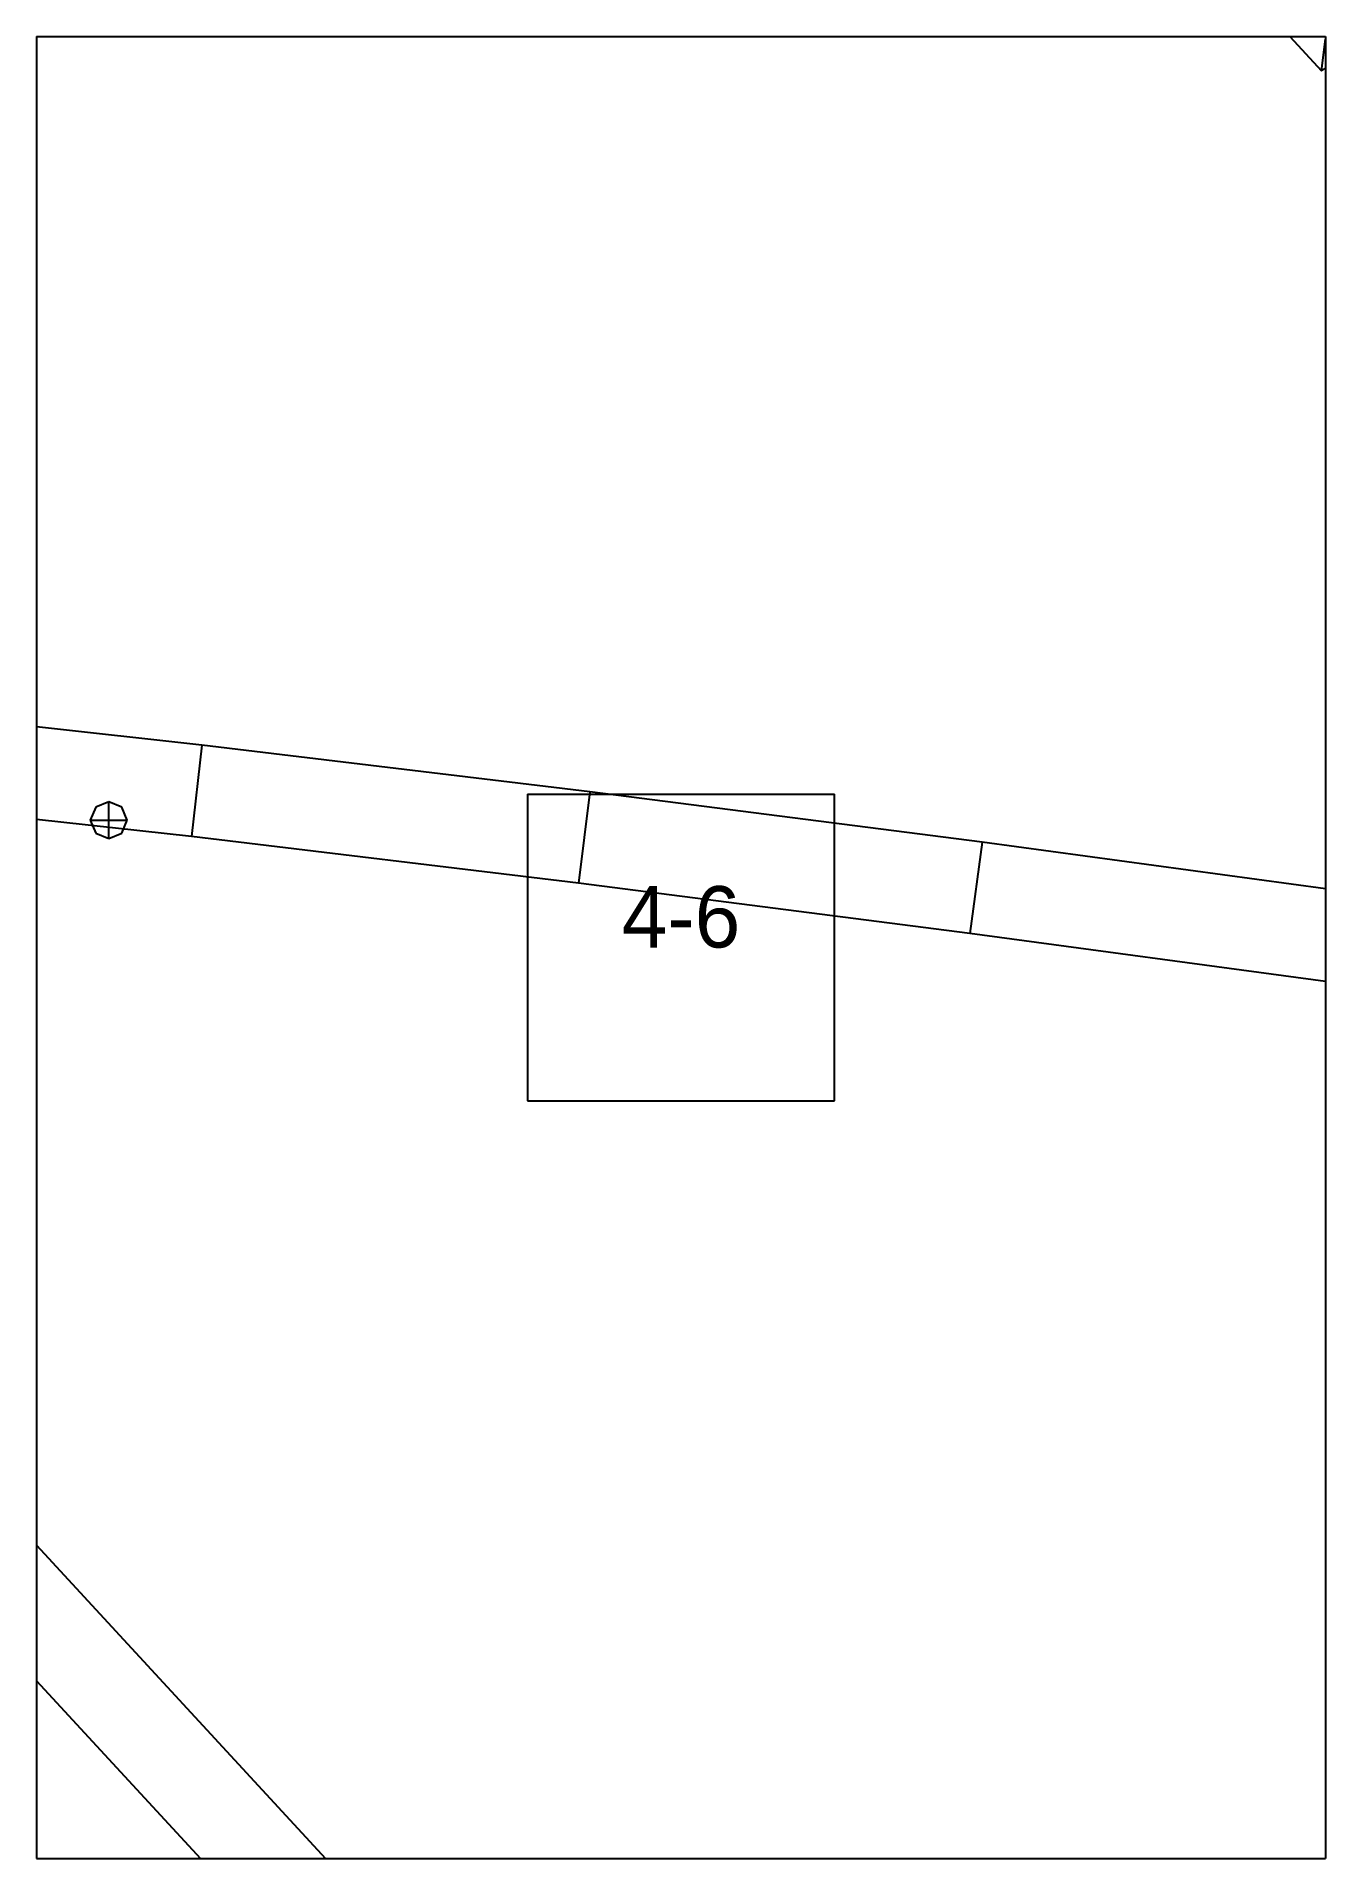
# Paper-space layout 'Plan 4-6' of a CAD drawing. Header units: metres, sheet in millimetres. Extents: x 0 to 210, y 0 to 297.
# The model-space entities are those that its viewports show. They can reach past a viewport. Long polylines and large blocks are cut down to what shows.
import ezdxf
from ezdxf.enums import TextEntityAlignment as Align

# ---------------------------------------------------------------- set-up
doc = ezdxf.new("R2010")
doc.units = ezdxf.units.M
for name, color, linetype in [('default', 7, 'Continuous'), ('TEXTLAYER', 7, 'Continuous'), ('VIEWPORTS', 7, 'Continuous')]:
    doc.layers.add(name, color=color, linetype=linetype)

msp = doc.modelspace()

# ---------------------------------------------------------------- linework, layer by layer
at = {"color": 9}
for p, q in [((1050, -594), (1050, -891)), ((1050, -594), (1050, -891)), ((1260, -594), (1260, -891)), ((1260, -594), (1260, -891)), ((840, -891), (1050, -891)), ((840, -891), (1050, -891)), ((1050, -891), (1260, -891)), ((1050, -891), (1050, -1188)), ((1050, -891), (1260, -891)), ((1050, -891), (1050, -1188)), ((1260, -891), (1470, -891)), ((1260, -891), (1260, -1188)), ((1260, -891), (1470, -891)), ((1260, -891), (1260, -1188)), ((1130, -1014.5), (1180, -1014.5)), ((1130, -1014.5), (1130, -1064.5)), ((1180, -1064.5), (1180, -1014.5)), ((1130, -1064.5), (1180, -1064.5)), ((840, -1188), (1050, -1188)), ((840, -1188), (1050, -1188)), ((1050, -1188), (1260, -1188)), ((1050, -1188), (1050, -1485)), ((1050, -1188), (1260, -1188)), ((1050, -1188), (1050, -1485)), ((1260, -1188), (1470, -1188)), ((1260, -1188), (1260, -1485)), ((1260, -1188), (1470, -1188)), ((1260, -1188), (1260, -1485))]:
    msp.add_line(p, q, dxfattribs=at)
at = {"layer": 'default', "color": 7, "linetype": 'Continuous'}
for p, q in [((1006.32, -622.36), (1259.32, -896.59)), ((1259.32, -896.59), (1575.69, -696.63)), ((1259.32, -896.59), (1261.87, -877.23)), ((1076.96, -1006.53), (1014.68, -999.62)), ((1076.96, -1006.53), (1075.24, -1021.43)), ((1140.13, -1014.12), (1076.96, -1006.53)), ((1075.24, -1021.43), (1013.1, -1014.54)), ((1061.77, -1015.73), (1059.65, -1016.6)), ((1063.89, -1016.6), (1061.77, -1015.73)), ((1061.77, -1021.73), (1061.77, -1015.73)), ((1140.13, -1014.12), (1138.28, -1029.01)), ((1204.04, -1022.33), (1140.13, -1014.12)), ((1059.65, -1016.6), (1058.77, -1018.73)), ((1064.77, -1018.73), (1063.89, -1016.6)), ((1058.77, -1018.73), (1059.65, -1020.85)), ((1058.77, -1018.73), (1064.77, -1018.73)), ((1059.65, -1020.85), (1061.77, -1021.73)), ((1061.77, -1021.73), (1063.89, -1020.85)), ((1063.89, -1020.85), (1064.77, -1018.73)), ((1138.28, -1029.01), (1075.24, -1021.43)), ((1204.04, -1022.33), (1202.08, -1037.2)), ((1268.54, -1031.08), (1204.04, -1022.33)), ((1202.08, -1037.2), (1138.28, -1029.01)), ((1266.47, -1045.94), (1202.08, -1037.2)), ((968.84, -1048.97), (1214.18, -1314.89)), ((968.92, -1071.17), (1211.63, -1334.25))]:
    msp.add_line(p, q, dxfattribs=at)

# ---------------------------------------------------------------- texts
at = {"layer": 'TEXTLAYER', "color": 1}
msp.add_text('4-6', height=10, dxfattribs=at).set_placement((1155, -1039.5), align=Align.CENTER)

psp = doc.layouts.new('Plan 4-6')

# ---------------------------------------------------------------- viewports
at = {"layer": 'VIEWPORTS'}
psp.add_viewport(center=(105, 148.5), size=(210, 297), view_center_point=(1155, -1039.5), view_height=297, dxfattribs=at)

doc.saveas('drawing.dxf')
